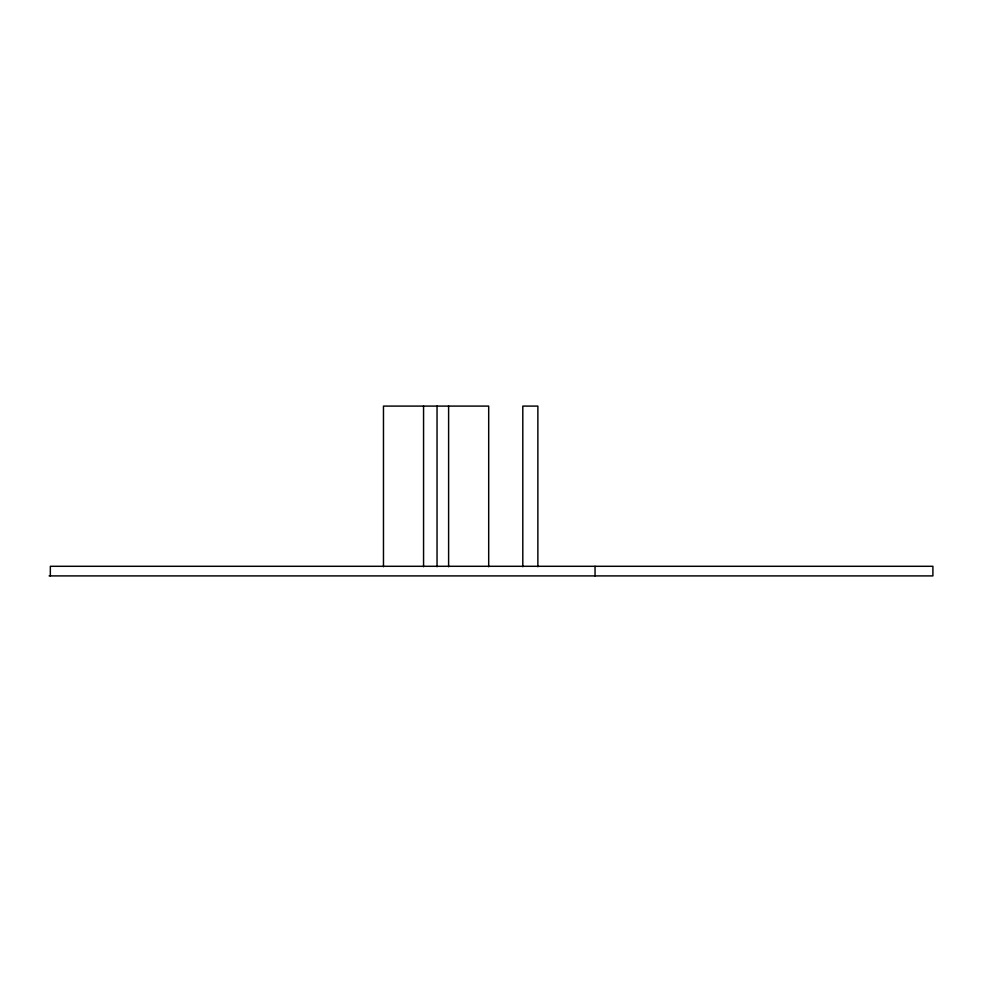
<?xml version="1.0" encoding="UTF-8"?>
<svg xmlns="http://www.w3.org/2000/svg" width="982" height="982" viewBox="0 0 982 982"><rect width="100%" height="100%" fill="white"/><g stroke="black" fill="none" stroke-linecap="round" stroke-linejoin="round"><path stroke-width="1.47" d="M49.1 575.906L932.9 575.906L932.9 566.295L50.34 566.295L50.34 575.906M595.043 566.295L595.043 575.906M537.866 566.724L537.866 406.094L522.805 406.094L522.805 566.724M488.692 566.724L488.692 406.094L383.471 406.094L383.471 566.724M448.614 406.094L448.614 566.724M437.039 406.094L437.039 566.724M423.561 406.094L423.561 566.724"/></g></svg>
